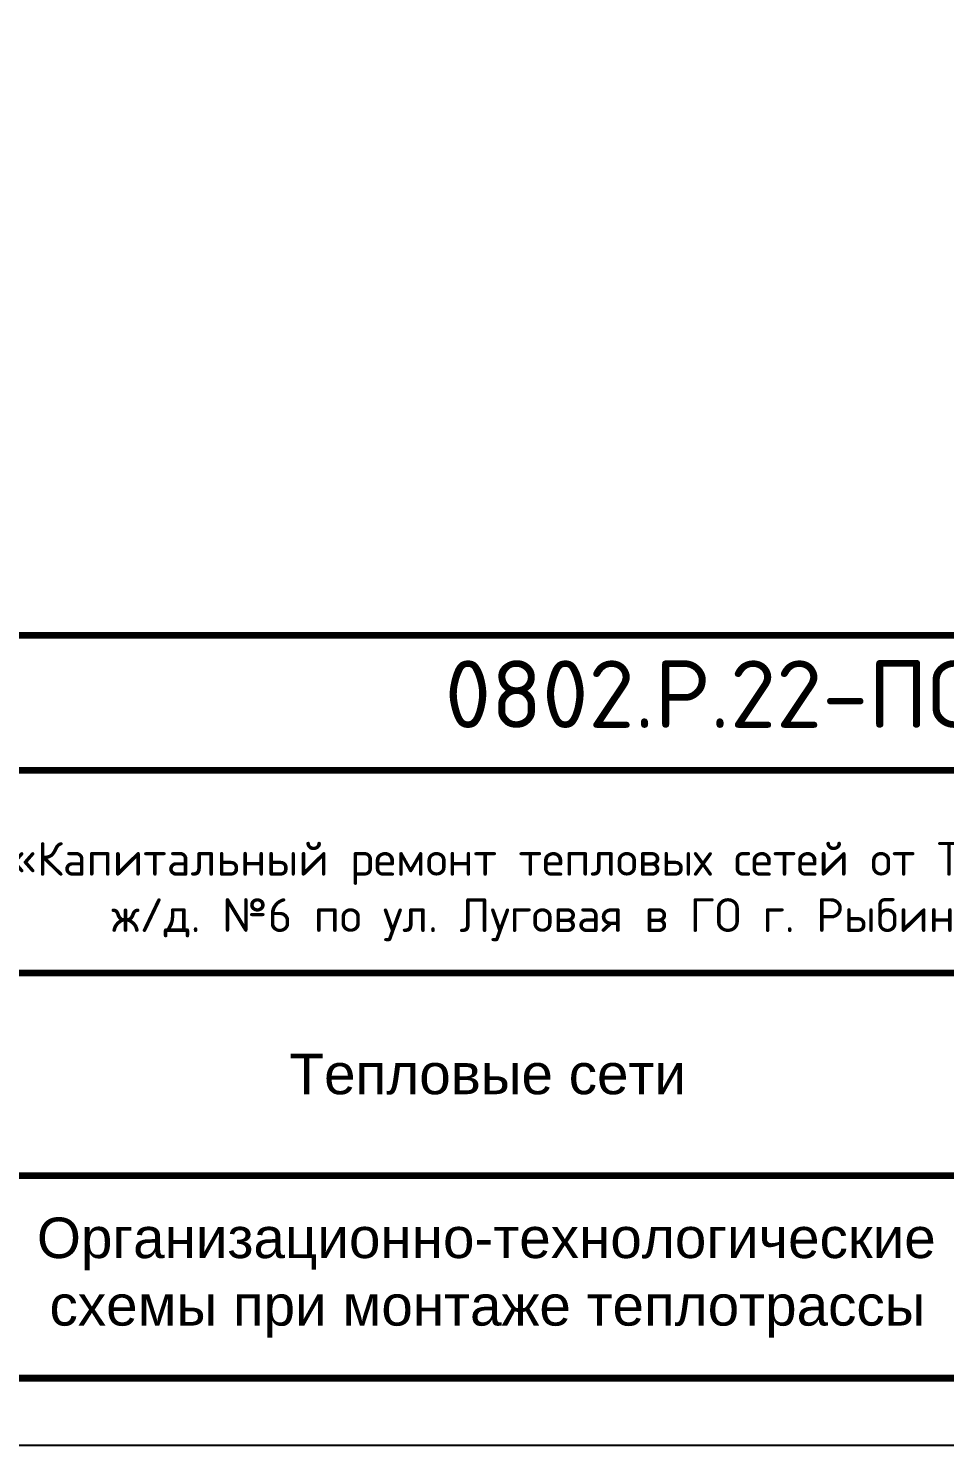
# Model space of a CAD drawing. Header units: millimetres. Extents: x 1114 to 8235, y 637 to 5441.
# Drawn here: x 3380 to 3447.8, y 1173.7 to 1278.6 of the extents above; entities that cross this region are included whole.
import ezdxf
from ezdxf.enums import TextEntityAlignment as Align

# ---------------------------------------------------------------- set-up
doc = ezdxf.new("R2010")
doc.units = ezdxf.units.MM
doc.layers.add('Размеры на чертеже', color=250, linetype='Continuous', lineweight=25)
doc.styles.add('-ISOCPEUR-', font='isocpeur.ttf')
doc.styles.get("Standard").update_dxf_attribs({"font": 'arial.ttf'})

# ---------------------------------------------------------------- blocks, each defined once
blk = doc.blocks.new('*U293')
blk.add_lwpolyline([(0, 123), (594, 123), (594, -297), (0, -297)], close=True)
at = {"const_width": 0.5}
blk.add_lwpolyline([(20, 118), (589, 118), (589, -292), (20, -292)], close=True, dxfattribs=at)
for points in [[(404, -292), (404, -237), (589, -237)], [(469, -247), (589, -247)], [(404, -262), (589, -262)], [(469, -277), (589, -277)]]:
    blk.add_lwpolyline(points, dxfattribs=at)
at = {"insert": (527.34, -255.97), "char_height": 2.5, "width": 124.3112, "attachment_point": 5, "style": '-ISOCPEUR-'}
blk.add_mtext('\\pi3.21545;{\\C7;«Капитальный ремонт тепловых сетей от ТК-8013 по ул. Куйбышева,д.7 до ж/д. №6 по ул. Луговая в ГО г. Рыбинск Ярославской области».}', dxfattribs=at)
blk.add_attdef('РАЗРАБОТАЛ', text='', height=2.5).set_placement((424.5, -264.22), align=Align.MIDDLE_LEFT)
at = {"flags": 8}
for tag, height, p in [('ДАТА', 2.5, (464.07, -264.4)), ('ЛИСТ', 3, (560.39, -271.92)), ('ЛИСТОВ', 3, (577.89, -271.92))]:
    blk.add_attdef(tag, text='', height=height, dxfattribs=at).set_placement(p, align=Align.MIDDLE_CENTER)
blk.add_attdef('ПРОВЕРИЛ', (424.75, -270.73), '', height=2.5)
for tag, p in [('ТЕПЛОВЫЕ_СЕТИ_001', (489.41, -270.98)), ('ИМЯ_ЧЕРТЕЖА_001', (491.51, -285.58))]:
    blk.add_attdef(tag, p, '', height=3, dxfattribs=at)
at = {"style": '-ISOCPEUR-', "flags": 8}
blk.add_attdef('ФОРМАТ', text='', height=3, dxfattribs=at).set_placement((554.97, -294.75), align=Align.MIDDLE_CENTER)

msp = doc.modelspace()

# ---------------------------------------------------------------- block references
at = {"layer": 'Размеры на чертеже', "lineweight": 90}
ref = msp.add_blockref('*U293', (2909.904, 1470.682), dxfattribs=at)
ref.add_attrib('ИМЯ_ЧЕРТЕЖА_001', 'Организационно-технологические', (3380.621, 1187.572), dxfattribs={"layer": '0', "height": 3, "flags": 8})
ref.add_attrib('ТЕПЛОВЫЕ_СЕТИ_001', 'Тепловые сети', (3399.316, 1199.707), dxfattribs={"layer": '0', "height": 3, "flags": 8})
ref.add_attrib('ИМЯ_ЧЕРТЕЖА_002', 'схемы при монтаже теплотрассы', (3381.551, 1182.572), dxfattribs={"layer": '0', "height": 3})

# ---------------------------------------------------------------- texts
at = {"insert": (3410.814, 1231.832), "char_height": 5, "width": 38.55785, "attachment_point": 1, "style": '-ISOCPEUR-'}
msp.add_mtext('0802.Р.22-ПОС.1', dxfattribs=at)

doc.saveas('drawing.dxf')
